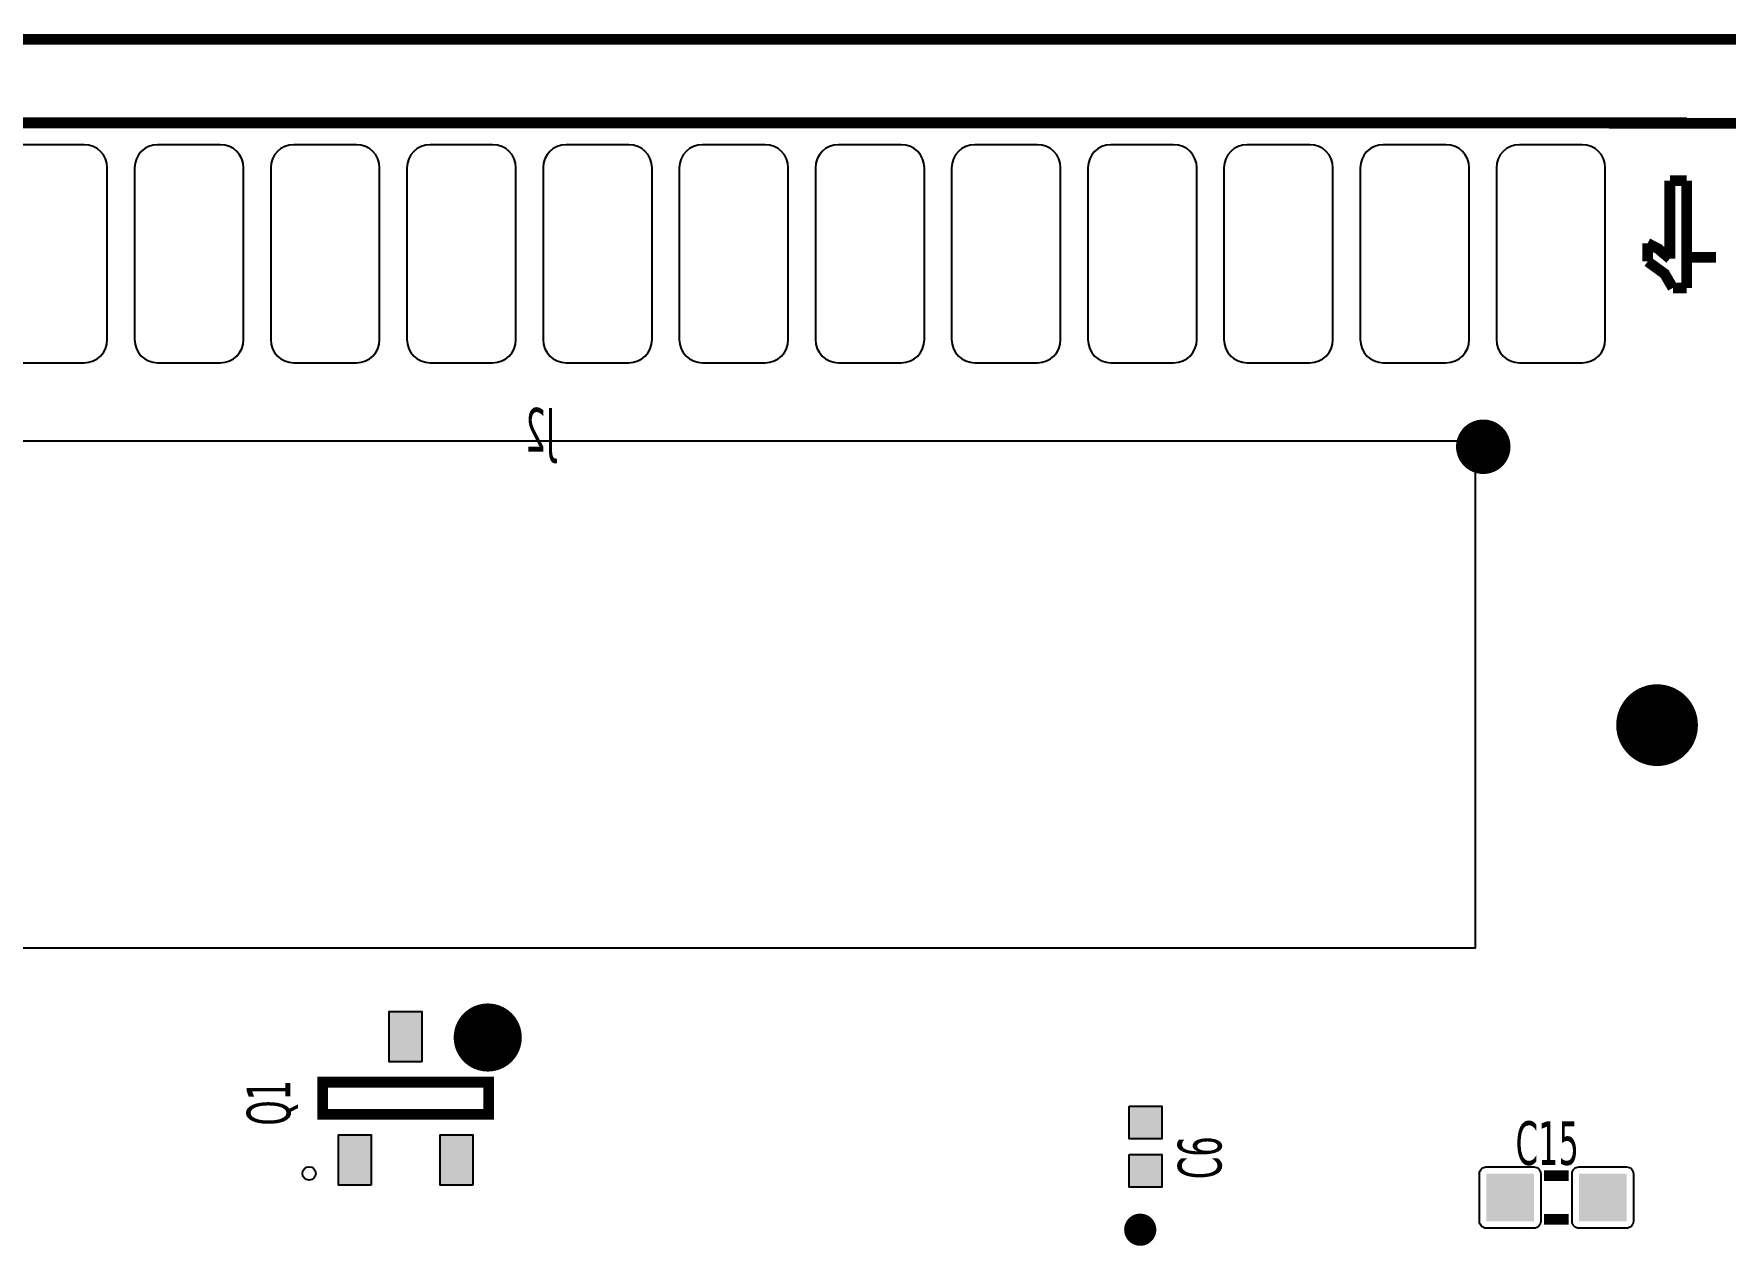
# Model space of a CAD drawing. Header units: millimetres. Extents: x 123.5 to 144.3, y 105.4 to 121.6.
# Drawn here: x 132.545 to 134.408, y 115.162 to 116.503 of the extents above; entities that cross this region are included whole.
import ezdxf

# ---------------------------------------------------------------- set-up
doc = ezdxf.new("R2010")
doc.units = ezdxf.units.MM
doc.layers.add('DESC', color=250, linetype='Continuous')
doc.styles.get("Standard").update_dxf_attribs({"font": 'tahoma.ttf'})

# ---------------------------------------------------------------- blocks, each defined once
blk = doc.blocks.new('RPAD')
blk.add_trace([(-0.5, -0.5), (-0.5, 0.5), (0.5, -0.5), (0.5, 0.5)])
blk = doc.blocks.new('EPAD')
at = {"const_width": 0.5}
blk.add_lwpolyline([(-0.25, 0, 1), (0.25, 0, 1)], format="xyb", close=True, dxfattribs=at)
blk = doc.blocks.new('PSOCB')
at = {"const_width": 0.00787}
for points in [[(129.8456, 111.181), (134.7196, 111.181), (134.7196, 114.0511), (129.8456, 114.0511), (129.8456, 111.181)], [(129.8456, 111.181), (134.7196, 111.181), (134.7196, 114.0511), (129.8456, 114.0511), (129.8456, 111.181)], [(129.8456, 111.181), (134.7196, 111.181), (134.7196, 114.0511), (129.8456, 114.0511), (129.8456, 111.181)], [(133.44, 113.9897), (131.34, 113.9897)], [(133.44, 113.9897), (131.34, 113.9897)], [(133.44, 113.9897), (131.34, 113.9897)], [(133.3827, 113.9893), (134.5535, 113.9893)], [(133.3827, 113.9893), (134.5535, 113.9893)], [(133.3827, 113.9893), (134.5535, 113.9893)], [(133.4274, 113.9472), (133.4274, 113.89)], [(133.4397, 113.9472), (133.4274, 113.9472)], [(133.4274, 113.9472), (133.4274, 113.89)], [(133.4397, 113.9472), (133.4274, 113.9472)], [(133.4274, 113.9472), (133.4274, 113.89)], [(133.4397, 113.9472), (133.4274, 113.9472)], [(133.4397, 113.8685), (133.4397, 113.9472)], [(133.4397, 113.8685), (133.4397, 113.9472)], [(133.4397, 113.8685), (133.4397, 113.9472)], [(133.4111, 113.9012), (133.4111, 113.8879)], [(133.4274, 113.89), (133.4189, 113.8972), (133.4111, 113.9012)], [(133.4111, 113.9012), (133.4111, 113.8879)], [(133.4274, 113.89), (133.4189, 113.8972), (133.4111, 113.9012)], [(133.4111, 113.9012), (133.4111, 113.8879)], [(133.4274, 113.89), (133.4189, 113.8972), (133.4111, 113.9012)], [(133.4111, 113.8879), (133.4235, 113.8789), (133.4296, 113.8685)], [(133.4111, 113.8879), (133.4235, 113.8789), (133.4296, 113.8685)], [(133.4111, 113.8879), (133.4235, 113.8789), (133.4296, 113.8685)], [(133.4417, 113.8909), (133.4614, 113.8909)], [(133.4417, 113.8909), (133.4614, 113.8909)], [(133.4417, 113.8909), (133.4614, 113.8909)], [(133.4296, 113.8685), (133.4397, 113.8685)], [(133.4296, 113.8685), (133.4397, 113.8685)], [(133.4296, 113.8685), (133.4397, 113.8685)], [(132.5601, 113.2617), (132.5601, 113.2854), (132.4381, 113.2854), (132.4381, 113.2617), (132.5601, 113.2617)], [(132.5601, 113.2617), (132.5601, 113.2854), (132.4381, 113.2854), (132.4381, 113.2617), (132.5601, 113.2617)], [(132.5601, 113.2617), (132.5601, 113.2854), (132.4381, 113.2854), (132.4381, 113.2617), (132.5601, 113.2617)], [(133.3351, 113.2167), (133.3531, 113.2167)], [(133.3351, 113.2167), (133.3531, 113.2167)], [(133.3351, 113.2167), (133.3531, 113.2167)], [(133.3351, 113.1847), (133.3531, 113.1847)], [(133.3351, 113.1847), (133.3531, 113.1847)], [(133.3351, 113.1847), (133.3531, 113.1847)]]:
    blk.add_lwpolyline(points, dxfattribs=at)
for points in [[(132.217, 113.8136), (132.263, 113.8136), (132.2665, 113.814), (132.2697, 113.8149), (132.2726, 113.8165), (132.2751, 113.8185), (132.2772, 113.821), (132.2787, 113.8239), (132.2797, 113.8272), (132.28, 113.8306), (132.28, 113.9566), (132.2797, 113.9601), (132.2787, 113.9633), (132.2772, 113.9662), (132.2751, 113.9687), (132.2726, 113.9708), (132.2697, 113.9723), (132.2665, 113.9733), (132.263, 113.9736), (132.263, 113.9736), (132.217, 113.9736)], [(131.8143, 113.3841), (133.2847, 113.3841), (133.2847, 113.756), (131.8143, 113.756), (131.8143, 113.3841)]]:
    blk.add_lwpolyline(points)
for points in [[(132.363, 113.9736), (132.317, 113.9736), (132.3136, 113.9733), (132.3104, 113.9723), (132.3075, 113.9708), (132.305, 113.9687), (132.3029, 113.9662), (132.3014, 113.9633), (132.3004, 113.9601), (132.3, 113.9566), (132.3, 113.8306), (132.3004, 113.8272), (132.3014, 113.8239), (132.3029, 113.821), (132.305, 113.8185), (132.3075, 113.8165), (132.3104, 113.8149), (132.3136, 113.814), (132.317, 113.8136), (132.363, 113.8136), (132.3665, 113.814), (132.3697, 113.8149), (132.3726, 113.8165), (132.3751, 113.8185), (132.3772, 113.821), (132.3787, 113.8239), (132.3797, 113.8272), (132.38, 113.8306), (132.38, 113.9566), (132.3797, 113.9601), (132.3787, 113.9633), (132.3772, 113.9662), (132.3751, 113.9687), (132.3726, 113.9708), (132.3697, 113.9723), (132.3665, 113.9733), (132.363, 113.9736)], [(132.463, 113.9736), (132.417, 113.9736), (132.4136, 113.9733), (132.4104, 113.9723), (132.4075, 113.9708), (132.405, 113.9687), (132.4029, 113.9662), (132.4014, 113.9633), (132.4004, 113.9601), (132.4, 113.9566), (132.4, 113.8306), (132.4004, 113.8272), (132.4014, 113.8239), (132.4029, 113.821), (132.405, 113.8185), (132.4075, 113.8165), (132.4104, 113.8149), (132.4136, 113.814), (132.417, 113.8136), (132.463, 113.8136), (132.4665, 113.814), (132.4697, 113.8149), (132.4726, 113.8165), (132.4751, 113.8185), (132.4772, 113.821), (132.4787, 113.8239), (132.4797, 113.8272), (132.48, 113.8306), (132.48, 113.9566), (132.4797, 113.9601), (132.4787, 113.9633), (132.4772, 113.9662), (132.4751, 113.9687), (132.4726, 113.9708), (132.4697, 113.9723), (132.4665, 113.9733), (132.463, 113.9736)], [(132.563, 113.9736), (132.517, 113.9736), (132.5136, 113.9733), (132.5104, 113.9723), (132.5075, 113.9708), (132.505, 113.9687), (132.5029, 113.9662), (132.5014, 113.9633), (132.5004, 113.9601), (132.5, 113.9566), (132.5, 113.8306), (132.5004, 113.8272), (132.5014, 113.8239), (132.5029, 113.821), (132.505, 113.8185), (132.5075, 113.8165), (132.5104, 113.8149), (132.5136, 113.814), (132.517, 113.8136), (132.563, 113.8136), (132.5665, 113.814), (132.5697, 113.8149), (132.5726, 113.8165), (132.5751, 113.8185), (132.5772, 113.821), (132.5787, 113.8239), (132.5797, 113.8272), (132.58, 113.8306), (132.58, 113.9566), (132.5797, 113.9601), (132.5787, 113.9633), (132.5772, 113.9662), (132.5751, 113.9687), (132.5726, 113.9708), (132.5697, 113.9723), (132.5665, 113.9733), (132.563, 113.9736)], [(132.663, 113.9736), (132.617, 113.9736), (132.6136, 113.9733), (132.6104, 113.9723), (132.6075, 113.9708), (132.605, 113.9687), (132.6029, 113.9662), (132.6014, 113.9633), (132.6004, 113.9601), (132.6, 113.9566), (132.6, 113.8306), (132.6004, 113.8272), (132.6014, 113.8239), (132.6029, 113.821), (132.605, 113.8185), (132.6075, 113.8165), (132.6104, 113.8149), (132.6136, 113.814), (132.617, 113.8136), (132.663, 113.8136), (132.6665, 113.814), (132.6697, 113.8149), (132.6726, 113.8165), (132.6751, 113.8185), (132.6772, 113.821), (132.6787, 113.8239), (132.6797, 113.8272), (132.68, 113.8306), (132.68, 113.9566), (132.6797, 113.9601), (132.6787, 113.9633), (132.6772, 113.9662), (132.6751, 113.9687), (132.6726, 113.9708), (132.6697, 113.9723), (132.6665, 113.9733), (132.663, 113.9736)], [(132.763, 113.9736), (132.717, 113.9736), (132.7136, 113.9733), (132.7104, 113.9723), (132.7075, 113.9708), (132.705, 113.9687), (132.7029, 113.9662), (132.7014, 113.9633), (132.7004, 113.9601), (132.7, 113.9566), (132.7, 113.8306), (132.7004, 113.8272), (132.7014, 113.8239), (132.7029, 113.821), (132.705, 113.8185), (132.7075, 113.8165), (132.7104, 113.8149), (132.7136, 113.814), (132.717, 113.8136), (132.763, 113.8136), (132.7665, 113.814), (132.7697, 113.8149), (132.7726, 113.8165), (132.7751, 113.8185), (132.7772, 113.821), (132.7787, 113.8239), (132.7797, 113.8272), (132.78, 113.8306), (132.78, 113.9566), (132.7797, 113.9601), (132.7787, 113.9633), (132.7772, 113.9662), (132.7751, 113.9687), (132.7726, 113.9708), (132.7697, 113.9723), (132.7665, 113.9733), (132.763, 113.9736)], [(132.863, 113.9736), (132.817, 113.9736), (132.8136, 113.9733), (132.8104, 113.9723), (132.8075, 113.9708), (132.805, 113.9687), (132.8029, 113.9662), (132.8014, 113.9633), (132.8004, 113.9601), (132.8, 113.9566), (132.8, 113.8306), (132.8004, 113.8272), (132.8014, 113.8239), (132.8029, 113.821), (132.805, 113.8185), (132.8075, 113.8165), (132.8104, 113.8149), (132.8136, 113.814), (132.817, 113.8136), (132.863, 113.8136), (132.8665, 113.814), (132.8697, 113.8149), (132.8726, 113.8165), (132.8751, 113.8185), (132.8772, 113.821), (132.8787, 113.8239), (132.8797, 113.8272), (132.88, 113.8306), (132.88, 113.9566), (132.8797, 113.9601), (132.8787, 113.9633), (132.8772, 113.9662), (132.8751, 113.9687), (132.8726, 113.9708), (132.8697, 113.9723), (132.8665, 113.9733), (132.863, 113.9736)], [(132.963, 113.9736), (132.917, 113.9736), (132.9136, 113.9733), (132.9104, 113.9723), (132.9075, 113.9708), (132.905, 113.9687), (132.9029, 113.9662), (132.9014, 113.9633), (132.9004, 113.9601), (132.9, 113.9566), (132.9, 113.8306), (132.9004, 113.8272), (132.9014, 113.8239), (132.9029, 113.821), (132.905, 113.8185), (132.9075, 113.8165), (132.9104, 113.8149), (132.9136, 113.814), (132.917, 113.8136), (132.963, 113.8136), (132.9665, 113.814), (132.9697, 113.8149), (132.9726, 113.8165), (132.9751, 113.8185), (132.9772, 113.821), (132.9787, 113.8239), (132.9797, 113.8272), (132.98, 113.8306), (132.98, 113.9566), (132.9797, 113.9601), (132.9787, 113.9633), (132.9772, 113.9662), (132.9751, 113.9687), (132.9726, 113.9708), (132.9697, 113.9723), (132.9665, 113.9733), (132.963, 113.9736)], [(133.063, 113.9736), (133.017, 113.9736), (133.0136, 113.9733), (133.0104, 113.9723), (133.0075, 113.9708), (133.005, 113.9687), (133.0029, 113.9662), (133.0014, 113.9633), (133.0004, 113.9601), (133, 113.9566), (133, 113.8306), (133.0004, 113.8272), (133.0014, 113.8239), (133.0029, 113.821), (133.005, 113.8185), (133.0075, 113.8165), (133.0104, 113.8149), (133.0136, 113.814), (133.017, 113.8136), (133.063, 113.8136), (133.0665, 113.814), (133.0697, 113.8149), (133.0726, 113.8165), (133.0751, 113.8185), (133.0772, 113.821), (133.0787, 113.8239), (133.0797, 113.8272), (133.08, 113.8306), (133.08, 113.9566), (133.0797, 113.9601), (133.0787, 113.9633), (133.0772, 113.9662), (133.0751, 113.9687), (133.0726, 113.9708), (133.0697, 113.9723), (133.0665, 113.9733), (133.063, 113.9736)], [(133.163, 113.9736), (133.117, 113.9736), (133.1136, 113.9733), (133.1104, 113.9723), (133.1075, 113.9708), (133.105, 113.9687), (133.1029, 113.9662), (133.1014, 113.9633), (133.1004, 113.9601), (133.1, 113.9566), (133.1, 113.8306), (133.1004, 113.8272), (133.1014, 113.8239), (133.1029, 113.821), (133.105, 113.8185), (133.1075, 113.8165), (133.1104, 113.8149), (133.1136, 113.814), (133.117, 113.8136), (133.163, 113.8136), (133.1665, 113.814), (133.1697, 113.8149), (133.1726, 113.8165), (133.1751, 113.8185), (133.1772, 113.821), (133.1787, 113.8239), (133.1797, 113.8272), (133.18, 113.8306), (133.18, 113.9566), (133.1797, 113.9601), (133.1787, 113.9633), (133.1772, 113.9662), (133.1751, 113.9687), (133.1726, 113.9708), (133.1697, 113.9723), (133.1665, 113.9733), (133.163, 113.9736)], [(133.263, 113.9736), (133.217, 113.9736), (133.2136, 113.9733), (133.2104, 113.9723), (133.2075, 113.9708), (133.205, 113.9687), (133.2029, 113.9662), (133.2014, 113.9633), (133.2004, 113.9601), (133.2, 113.9566), (133.2, 113.8306), (133.2004, 113.8272), (133.2014, 113.8239), (133.2029, 113.821), (133.205, 113.8185), (133.2075, 113.8165), (133.2104, 113.8149), (133.2136, 113.814), (133.217, 113.8136), (133.263, 113.8136), (133.2665, 113.814), (133.2697, 113.8149), (133.2726, 113.8165), (133.2751, 113.8185), (133.2772, 113.821), (133.2787, 113.8239), (133.2797, 113.8272), (133.28, 113.8306), (133.28, 113.9566), (133.2797, 113.9601), (133.2787, 113.9633), (133.2772, 113.9662), (133.2751, 113.9687), (133.2726, 113.9708), (133.2697, 113.9723), (133.2665, 113.9733), (133.263, 113.9736)], [(133.363, 113.9736), (133.317, 113.9736), (133.3136, 113.9733), (133.3104, 113.9723), (133.3075, 113.9708), (133.305, 113.9687), (133.3029, 113.9662), (133.3014, 113.9633), (133.3004, 113.9601), (133.3, 113.9566), (133.3, 113.8306), (133.3004, 113.8272), (133.3014, 113.8239), (133.3029, 113.821), (133.305, 113.8185), (133.3075, 113.8165), (133.3104, 113.8149), (133.3136, 113.814), (133.317, 113.8136), (133.363, 113.8136), (133.3665, 113.814), (133.3697, 113.8149), (133.3726, 113.8165), (133.3751, 113.8185), (133.3772, 113.821), (133.3787, 113.8239), (133.3797, 113.8272), (133.38, 113.8306), (133.38, 113.9566), (133.3797, 113.9601), (133.3787, 113.9633), (133.3772, 113.9662), (133.3751, 113.9687), (133.3726, 113.9708), (133.3697, 113.9723), (133.3665, 113.9733), (133.363, 113.9736)], [(132.5111, 113.3003), (132.4871, 113.3003), (132.4871, 113.3373), (132.5111, 113.3373), (132.5111, 113.3003)], [(133.0304, 113.2678), (133.0544, 113.2678), (133.0544, 113.2438), (133.0304, 113.2438), (133.0304, 113.2678)], [(132.4737, 113.2098), (132.4497, 113.2098), (132.4497, 113.2468), (132.4737, 113.2468), (132.4737, 113.2098)], [(132.5485, 113.2098), (132.5245, 113.2098), (132.5245, 113.2468), (132.5485, 113.2468), (132.5485, 113.2098)], [(133.0304, 113.2324), (133.0544, 113.2324), (133.0544, 113.2084), (133.0304, 113.2084), (133.0304, 113.2324)], [(133.2926, 113.2232), (133.3276, 113.2232), (133.3286, 113.2231), (133.3296, 113.2228), (133.3304, 113.2224), (133.3312, 113.2218), (133.3318, 113.221), (133.3322, 113.2202), (133.3325, 113.2192), (133.3326, 113.2182), (133.3326, 113.1832), (133.3325, 113.1822), (133.3322, 113.1812), (133.3318, 113.1804), (133.3312, 113.1797), (133.3304, 113.1791), (133.3296, 113.1786), (133.3286, 113.1783), (133.3276, 113.1782), (133.2926, 113.1782), (133.2916, 113.1783), (133.2907, 113.1786), (133.2898, 113.1791), (133.2891, 113.1797), (133.2885, 113.1804), (133.288, 113.1812), (133.2877, 113.1822), (133.2876, 113.1832), (133.2876, 113.2182), (133.2877, 113.2192), (133.288, 113.2202), (133.2885, 113.221), (133.2891, 113.2218), (133.2898, 113.2224), (133.2907, 113.2228), (133.2916, 113.2231), (133.2926, 113.2232)], [(133.3606, 113.2232), (133.3956, 113.2232), (133.3966, 113.2231), (133.3976, 113.2228), (133.3984, 113.2224), (133.3992, 113.2218), (133.3998, 113.221), (133.4002, 113.2202), (133.4005, 113.2192), (133.4006, 113.2182), (133.4006, 113.1832), (133.4005, 113.1822), (133.4002, 113.1812), (133.3998, 113.1804), (133.3992, 113.1797), (133.3984, 113.1791), (133.3976, 113.1786), (133.3966, 113.1783), (133.3956, 113.1782), (133.3606, 113.1782), (133.3596, 113.1783), (133.3587, 113.1786), (133.3578, 113.1791), (133.3571, 113.1797), (133.3565, 113.1804), (133.356, 113.1812), (133.3557, 113.1822), (133.3556, 113.1832), (133.3556, 113.2182), (133.3557, 113.2192), (133.356, 113.2202), (133.3565, 113.221), (133.3571, 113.2218), (133.3578, 113.2224), (133.3587, 113.2228), (133.3596, 113.2231), (133.3606, 113.2232)]]:
    blk.add_lwpolyline(points, close=True)
blk.add_circle((132.4282, 113.2184), 0.00492)
blk.add_circle((132.4282, 113.2184), 0.00492)
blk.add_circle((132.4282, 113.2184), 0.00492)
for name, p, xscale, yscale in [('EPAD', (133.2904, 113.7519), 0.04, 0.04), ('EPAD', (133.418, 113.5475), 0.06, 0.06), ('EPAD', (132.5594, 113.3182), 0.05, 0.05), ('RPAD', (133.0424, 113.2558), 0.024, 0.024), ('RPAD', (133.0424, 113.2204), 0.024, 0.024), ('RPAD', (133.3101, 113.2007), 0.035, 0.035), ('RPAD', (133.3781, 113.2007), 0.035, 0.035), ('EPAD', (133.0385, 113.1771), 0.023622, 0.023622)]:
    blk.add_blockref(name, p, dxfattribs=dict(xscale=xscale, yscale=yscale))
at = {"xscale": 0.024, "yscale": 0.037, "rotation": 180}
for p in [(132.4991, 113.3188), (132.4617, 113.2283), (132.5365, 113.2283)]:
    blk.add_blockref('RPAD', p, dxfattribs=at)
at = {"text_generation_flag": 2, "width": 0.625}
blk.add_text('J2', height=0.032, dxfattribs=at).set_placement((132.6089, 113.7484))
blk.add_text('J2', height=0.032, dxfattribs=at).set_placement((132.6089, 113.7484))
blk.add_text('J2', height=0.032, dxfattribs=at).set_placement((132.6089, 113.7484))
at = {"width": 0.625}
for s, p in [('Q1', (132.4144, 113.2535)), ('Q1', (132.4144, 113.2535)), ('Q1', (132.4144, 113.2535)), ('C6', (133.0981, 113.2142)), ('C6', (133.0981, 113.2142)), ('C6', (133.0981, 113.2142))]:
    blk.add_text(s, height=0.032, rotation=90, dxfattribs=at).set_placement(p)
blk.add_text('C15', height=0.032, dxfattribs=at).set_placement((133.3141, 113.2247))
blk.add_text('C15', height=0.032, dxfattribs=at).set_placement((133.3141, 113.2247))
blk.add_text('C15', height=0.032, dxfattribs=at).set_placement((133.3141, 113.2247))

msp = doc.modelspace()

# ---------------------------------------------------------------- block references
at = {"layer": 'DESC', "xscale": 1.5, "yscale": 1.5, "zscale": 1.5}
msp.add_blockref('PSOCB', (-65.7944, -54.5798), dxfattribs=at)

doc.saveas('drawing.dxf')
